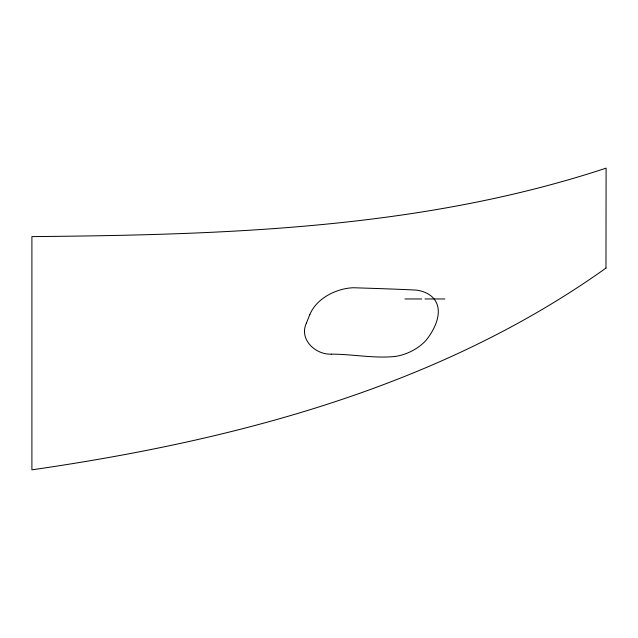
<?xml version="1.0" encoding="UTF-8"?>
<svg xmlns="http://www.w3.org/2000/svg" width="638" height="638" viewBox="0 0 638 638"><rect width="100%" height="100%" fill="white"/><g stroke="black" fill="none" stroke-linecap="round" stroke-linejoin="round"><path stroke-width="0.96" d="M306.399 323.147C298.759 339.296 315.435 354.8 331.178 354.154M306.423 323.083L309.861 314.47M309.877 314.422C315.531 301.168 328.945 292.81 342.47 289.317C346.051 288.424 349.72 287.874 353.404 287.738C374.346 288.44 395.337 289.046 416.263 290.107C422.244 290.864 428.265 293.049 432.628 297.34C444.758 309.685 435.068 329.264 425.929 340.445C420.633 346.179 413.926 350.525 406.677 353.364C403.072 354.776 399.324 355.805 395.504 356.411C374.171 358.708 352.623 354.106 331.274 354.154M404.947 298.959L421.782 298.959M424.948 298.959L444.814 298.959M605.972 268.08C438.346 387.657 233.149 440.699 31.9 469.847L31.9 236.61C224.632 234.816 421.423 229.074 606.1 168.153L605.972 268.08"/></g></svg>
